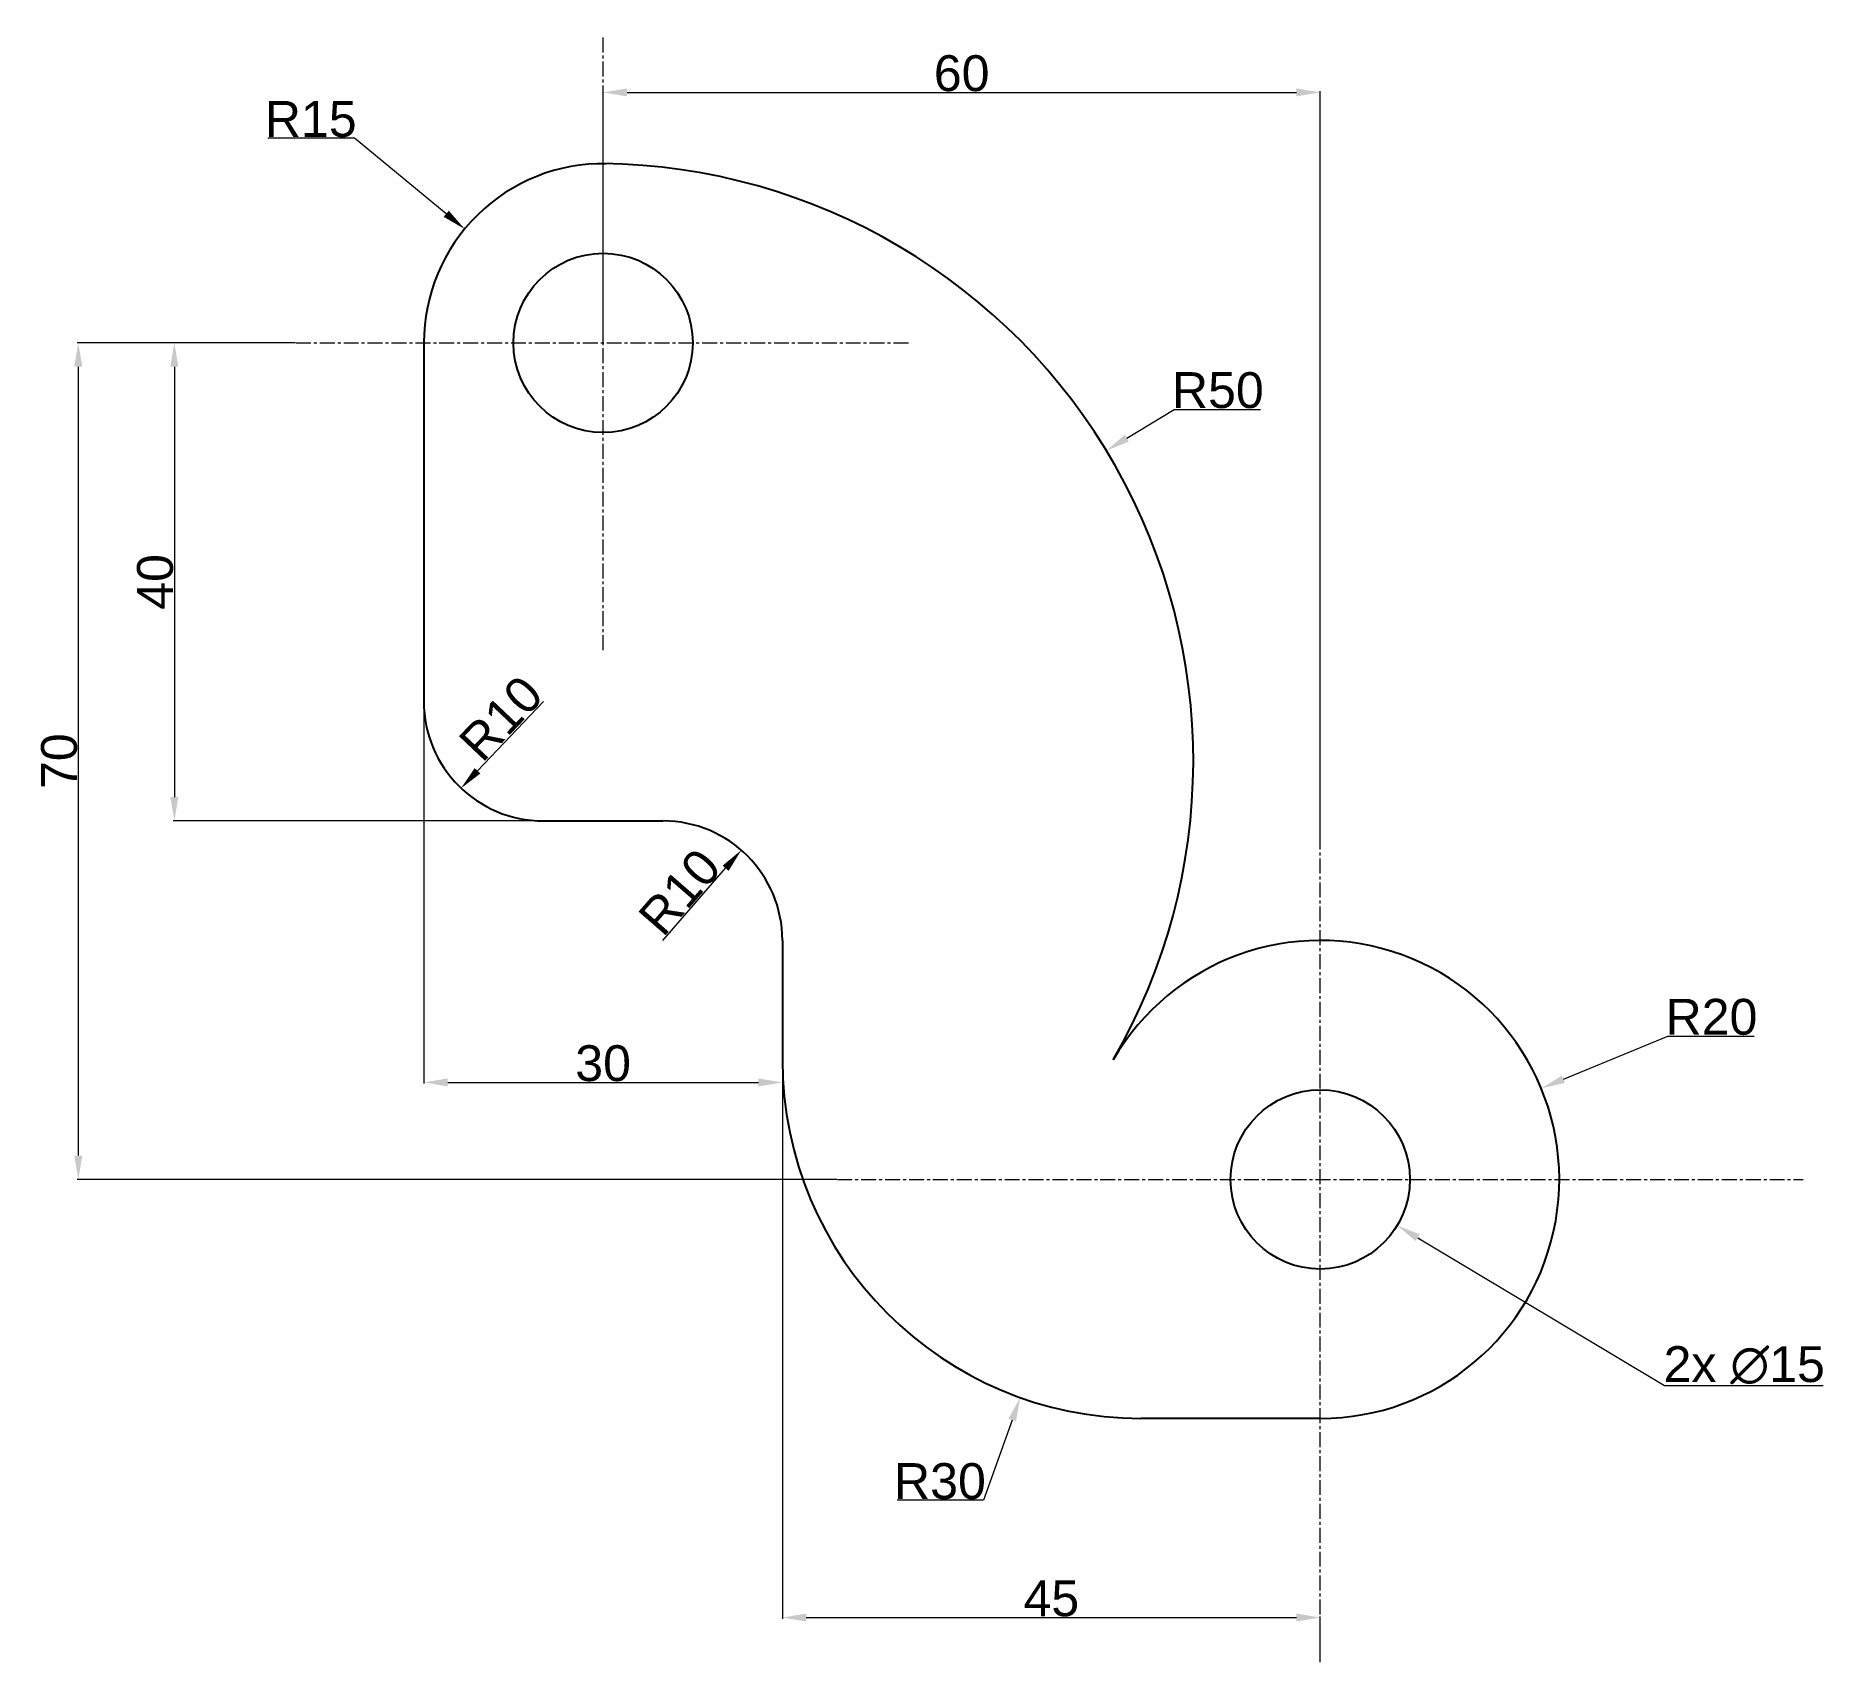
# Model space of a CAD drawing. Header units: millimetres. Extents: x -47 to 102, y -110 to 26.
import ezdxf

# ---------------------------------------------------------------- set-up
doc = ezdxf.new("R2010")
doc.units = ezdxf.units.MM
doc.header["$MEASUREMENT"] = 0
doc.linetypes.add('CENTER', pattern=[2, 1.25, -0.25, 0.25, -0.25])
doc.layers.add('AM_5', color=3, linetype='Continuous', lineweight=15)
doc.layers.add('AM_7', color=4, linetype='CENTER', lineweight=15)
doc.styles.get("Standard").update_dxf_attribs({"font": 'arial.ttf'})
doc.dimstyles.new('AM_ANSI$0', dxfattribs={"dimtxt": 3, "dimasz": 2, "dimexe": 0.1, "dimexo": 0.05, "dimgap": 0.06, "dimtad": 1, "dimtoh": 1, "dimdec": 3, "dimzin": 9, "dimdsep": 46, "dimtxsty": 'Standard', "dimcen": 0, "dimclrd": 256, "dimclre": 256, "dimclrt": 2, "dimadec": 0, "dimazin": 2, "dimtp": 0.1, "dimtm": 0.1, "dimtfac": 0.71, "dimtdec": 3, "dimtofl": 0, "dimtmove": 0, "dimatfit": 3, "dimfxl": 1, "dimtolj": 1, "dimtzin": 7, "dimlwd": -1, "dimlwe": -1, "dimarcsym": 1})
doc.dimstyles.new('AM_ANSI$3', dxfattribs={"dimtxt": 3, "dimasz": 2, "dimexe": 0.1, "dimexo": 0.05, "dimgap": 0.06, "dimtad": 1, "dimtoh": 1, "dimdec": 3, "dimzin": 9, "dimdsep": 46, "dimtxsty": 'Standard', "dimcen": 0, "dimclrd": 256, "dimclre": 256, "dimclrt": 2, "dimadec": 0, "dimazin": 2, "dimtp": 0.1, "dimtm": 0.1, "dimtfac": 0.71, "dimtdec": 3, "dimtofl": 0, "dimtmove": 0, "dimatfit": 0, "dimfxl": 1, "dimtolj": 1, "dimtzin": 7, "dimlwd": -1, "dimlwe": -1, "dimarcsym": 1})
doc.dimstyles.new('AM_ANSI$4', dxfattribs={"dimtxt": 3, "dimasz": 2, "dimexe": 0.1, "dimexo": 0.05, "dimgap": 0.06, "dimtad": 1, "dimtoh": 1, "dimdec": 3, "dimzin": 9, "dimdsep": 46, "dimtxsty": 'Standard', "dimcen": 0, "dimclrd": 256, "dimclre": 256, "dimclrt": 2, "dimadec": 0, "dimazin": 2, "dimtp": 0.1, "dimtm": 0.1, "dimtfac": 0.71, "dimtdec": 3, "dimtofl": 0, "dimtmove": 0, "dimatfit": 0, "dimfxl": 1, "dimtolj": 1, "dimtzin": 7, "dimlwd": -1, "dimlwe": -1, "dimarcsym": 1})

# ---------------------------------------------------------------- blocks, each defined once
blk = doc.blocks.new('*D6')
at = {"layer": 'AM_5', "transparency": 16777216}
blk.add_line((5, -50), (10.25, -43.96), dxfattribs=at)
blk.add_solid([(10, -43.74), (10.5, -44.18), (11.56, -42.45)], dxfattribs=at)
at = {"layer": 'Defpoints', "color": 0, "transparency": 16777216}
for p in [(11.56, -42.45), (5, -50)]:
    blk.add_point(p, dxfattribs=at)
at = {"layer": 'AM_5', "color": 2, "transparency": 16777216, "insert": (6.41, -45.95), "char_height": 3, "attachment_point": 5, "rotation": 49.0137}
blk.add_mtext('\\A1;R10', dxfattribs=at)
blk = doc.blocks.new('*D7')
at = {"layer": 'AM_5', "transparency": 16777216}
for p, q in [((80.34, -61.61), (89.09, -58.01)), ((89.09, -58.01), (96.31, -58.01))]:
    blk.add_line(p, q, dxfattribs=at)
blk.add_solid([(80.21, -61.31), (80.47, -61.92), (78.49, -62.38)], dxfattribs=at)
at = {"layer": 'Defpoints', "color": 0, "transparency": 16777216}
for p in [(78.49, -62.38), (60, -70)]:
    blk.add_point(p, dxfattribs=at)
at = {"layer": 'AM_5', "color": 2, "transparency": 16777216, "insert": (92.73, -56.41), "char_height": 3, "attachment_point": 5}
blk.add_mtext('\\A1;R20', dxfattribs=at)
blk = doc.blocks.new('*D8')
at = {"layer": 'AM_5', "transparency": 16777216}
for p, q in [((-20.8, 17.12), (-28.06, 17.12)), ((-13.13, 10.8), (-20.8, 17.12))]:
    blk.add_line(p, q, dxfattribs=at)
blk.add_solid([(-12.91, 11.06), (-13.34, 10.55), (-11.58, 9.53)], dxfattribs=at)
at = {"layer": 'Defpoints', "color": 0, "transparency": 16777216}
for p in [(-11.58, 9.53), (0, 0)]:
    blk.add_point(p, dxfattribs=at)
at = {"layer": 'AM_5', "color": 2, "transparency": 16777216, "insert": (-24.46, 18.72), "char_height": 3, "attachment_point": 5}
blk.add_mtext('\\A1;R15', dxfattribs=at)
blk = doc.blocks.new('*D9')
at = {"layer": 'AM_5', "transparency": 16777216}
for p, q in [((43.81, -7.98), (47.79, -5.56)), ((47.79, -5.56), (55.01, -5.56))]:
    blk.add_line(p, q, dxfattribs=at)
blk.add_solid([(43.64, -7.69), (43.98, -8.26), (42.1, -9.02)], dxfattribs=at)
at = {"layer": 'Defpoints', "color": 0, "transparency": 16777216}
for p in [(42.1, -9.02), (-0.62, -34.99)]:
    blk.add_point(p, dxfattribs=at)
at = {"layer": 'AM_5', "color": 2, "transparency": 16777216, "insert": (51.43, -3.97), "char_height": 3, "attachment_point": 5}
blk.add_mtext('\\A1;R50', dxfattribs=at)
blk = doc.blocks.new('*D10')
at = {"layer": 'AM_5', "transparency": 16777216}
for p, q in [((34.23, -90.13), (31.82, -96.85)), ((31.82, -96.85), (24.6, -96.85))]:
    blk.add_line(p, q, dxfattribs=at)
blk.add_solid([(33.91, -90.02), (34.54, -90.24), (34.9, -88.25)], dxfattribs=at)
at = {"layer": 'Defpoints', "color": 0, "transparency": 16777216}
for p in [(45, -60), (34.9, -88.25)]:
    blk.add_point(p, dxfattribs=at)
at = {"layer": 'AM_5', "color": 2, "transparency": 16777216, "insert": (28.18, -95.26), "char_height": 3, "attachment_point": 5}
blk.add_mtext('\\A1;R30', dxfattribs=at)
blk = doc.blocks.new('*D11')
at = {"layer": 'AM_5', "transparency": 16777216}
for p, q in [((68.15, -74.88), (88.8, -87.23)), ((88.8, -87.23), (102.08, -87.23))]:
    blk.add_line(p, q, dxfattribs=at)
blk.add_solid([(68.32, -74.59), (67.98, -75.16), (66.44, -73.85)], dxfattribs=at)
at = {"layer": 'Defpoints', "color": 0, "transparency": 16777216}
for p in [(53.56, -66.15), (66.44, -73.85)]:
    blk.add_point(p, dxfattribs=at)
at = {"layer": 'AM_5', "color": 2, "transparency": 16777216, "insert": (95.47, -85.55), "char_height": 3, "attachment_point": 5}
blk.add_mtext('\\A1;2x ∅15', dxfattribs=at)
blk = doc.blocks.new('*D12')
at = {"layer": 'AM_5', "transparency": 16777216}
for p, q in [((-25.75, 0), (-44.01, 0)), ((-43.91, -2), (-43.91, -68)), ((19.55, -70), (-44.01, -70))]:
    blk.add_line(p, q, dxfattribs=at)
for points in [[(-44.24, -2), (-43.57, -2), (-43.91, 0)], [(-44.24, -68), (-43.57, -68), (-43.91, -70)]]:
    blk.add_solid(points, dxfattribs=at)
at = {"layer": 'Defpoints', "color": 0, "transparency": 16777216}
for p in [(-25.7, 0), (-43.91, -70), (19.6, -70)]:
    blk.add_point(p, dxfattribs=at)
at = {"layer": 'AM_5', "color": 2, "transparency": 16777216, "insert": (-45.5, -35), "char_height": 3, "attachment_point": 5, "rotation": 90}
blk.add_mtext('\\A1;70', dxfattribs=at)
blk = doc.blocks.new('*D13')
at = {"layer": 'AM_5', "transparency": 16777216}
for p, q in [((-25.75, 0), (-35.97, 0)), ((-35.87, -2), (-35.87, -38)), ((-5.05, -40), (-35.97, -40))]:
    blk.add_line(p, q, dxfattribs=at)
for points in [[(-36.21, -2), (-35.54, -2), (-35.87, 0)], [(-36.21, -38), (-35.54, -38), (-35.87, -40)]]:
    blk.add_solid(points, dxfattribs=at)
at = {"layer": 'Defpoints', "color": 0, "transparency": 16777216}
for p in [(-25.7, 0), (-35.87, -40), (-5, -40)]:
    blk.add_point(p, dxfattribs=at)
at = {"layer": 'AM_5', "color": 2, "transparency": 16777216, "insert": (-37.47, -20), "char_height": 3, "attachment_point": 5, "rotation": 90}
blk.add_mtext('\\A1;40', dxfattribs=at)
blk = doc.blocks.new('*D14')
at = {"layer": 'AM_5', "transparency": 16777216}
for p, q in [((-15, -30.05), (-15, -61.98)), ((15, -60.05), (15, -61.98)), ((-13, -61.88), (13, -61.88))]:
    blk.add_line(p, q, dxfattribs=at)
for points in [[(-13, -61.55), (-13, -62.22), (-15, -61.88)], [(13, -61.55), (13, -62.22), (15, -61.88)]]:
    blk.add_solid(points, dxfattribs=at)
at = {"layer": 'Defpoints', "color": 0, "transparency": 16777216}
for p in [(-15, -30), (15, -60), (15, -61.88)]:
    blk.add_point(p, dxfattribs=at)
at = {"layer": 'AM_5', "color": 2, "transparency": 16777216, "insert": (0, -60.29), "char_height": 3, "attachment_point": 5}
blk.add_mtext('\\A1;30', dxfattribs=at)
blk = doc.blocks.new('*D15')
at = {"layer": 'AM_5', "transparency": 16777216}
for p, q in [((15, -60.05), (15, -106.76)), ((17, -106.66), (58, -106.66)), ((60, -110.35), (60, -106.56))]:
    blk.add_line(p, q, dxfattribs=at)
for points in [[(17, -106.32), (17, -106.99), (15, -106.66)], [(58, -106.32), (58, -106.99), (60, -106.66)]]:
    blk.add_solid(points, dxfattribs=at)
at = {"layer": 'Defpoints', "color": 0, "transparency": 16777216}
for p in [(15, -60), (60, -106.66), (60, -110.4)]:
    blk.add_point(p, dxfattribs=at)
at = {"layer": 'AM_5', "color": 2, "transparency": 16777216, "insert": (37.5, -105.07), "char_height": 3, "attachment_point": 5}
blk.add_mtext('\\A1;45', dxfattribs=at)
blk = doc.blocks.new('*D16')
at = {"layer": 'AM_5', "transparency": 16777216}
blk.add_line((-5, -30), (-10.5, -35.81), dxfattribs=at)
blk.add_solid([(-10.75, -35.58), (-10.26, -36.03), (-11.88, -37.26)], dxfattribs=at)
at = {"layer": 'Defpoints', "color": 0, "transparency": 16777216}
for p in [(-5, -30), (-11.88, -37.26)]:
    blk.add_point(p, dxfattribs=at)
at = {"layer": 'AM_5', "color": 2, "transparency": 16777216, "insert": (-8.54, -31.42), "char_height": 3, "attachment_point": 5, "rotation": 46.5244}
blk.add_mtext('\\A1;R10', dxfattribs=at)
blk = doc.blocks.new('*D17')
at = {"layer": 'AM_5', "transparency": 16777216}
for p, q in [((0, 0.05), (0, 21.06)), ((2, 20.96), (58, 20.96)), ((60, -41.28), (60, 21.06))]:
    blk.add_line(p, q, dxfattribs=at)
for points in [[(2, 21.29), (2, 20.63), (0, 20.96)], [(58, 21.29), (58, 20.63), (60, 20.96)]]:
    blk.add_solid(points, dxfattribs=at)
at = {"layer": 'Defpoints', "color": 0, "transparency": 16777216}
for p in [(60, 20.96), (0, 0), (60, -41.33)]:
    blk.add_point(p, dxfattribs=at)
at = {"layer": 'AM_5', "color": 2, "transparency": 16777216, "insert": (30, 22.55), "char_height": 3, "attachment_point": 5}
blk.add_mtext('\\A1;60', dxfattribs=at)

msp = doc.modelspace()

# ---------------------------------------------------------------- linework, layer by layer
for p, q in [((-15, 0), (-15, -30)), ((-5, -40), (5, -40)), ((15, -50), (15, -60)), ((60, -90), (45, -90))]:
    msp.add_line(p, q)
for centre in [(0, 0), (60, -70)]:
    msp.add_circle(centre, 7.5)
for centre, radius, start, end in [((0, 0), 15, 88.98725, 180), ((-0.6186, -34.9945), 50, 329.994832, 89.291094), ((-5, -30), 10, 180, 270), ((5, -50), 10, 0, 90), ((60, -70), 20, 270, 149.994832), ((45, -60), 30, 180, 270)]:
    msp.add_arc(centre, radius, start, end)
at = {"layer": 'AM_7'}
for p, q in [((0, -25.702), (0, 25.702)), ((-25.702, 0), (25.702, 0)), ((60, -110.4008), (60, -29.5992)), ((19.5992, -70), (100.4008, -70))]:
    msp.add_line(p, q, dxfattribs=at)

# ---------------------------------------------------------------- dimensions: what is measured, and where the dimension line sits
at = {"layer": 'AM_5'}
dim = msp.add_linear_dim(base=(60, 20.9609), p1=(0, 0), p2=(60, -41.3312), dimstyle='AM_ANSI$0', override={"dimpost": ''}, dxfattribs=at)
dim.commit()
dim.dimension.update_dxf_attribs({"geometry": '*D17', "text_midpoint": (30, 22.5526)})
for center, mpoint, picture, middle in [((0, 0), (-11.5812, 9.5329), '*D8', (-24.46, 17.1249)), ((-0.6186, -34.9945), (42.1023, -9.0152), '*D9', (51.4264, -5.558)), ((5, -50), (11.5588, -42.4513), '*D6', (7.6137, -46.9918)), ((60, -70), (78.4899, -62.376), '*D7', (92.7268, -58.0062)), ((45, -60), (34.8985, -88.2482), '*D10', (28.1825, -96.8526))]:
    dim = msp.add_radius_dim(center=center, mpoint=mpoint, dimstyle='AM_ANSI$4', dxfattribs=at)
    dim.commit()
    dim.dimension.update_dxf_attribs({"geometry": picture, "text_midpoint": middle, "dimtype": 164})
dim = msp.add_linear_dim(base=(-43.9067, -70), p1=(-25.702, 0), p2=(19.5992, -70), angle=90, dimstyle='AM_ANSI$0', override={"dimpost": ''}, dxfattribs=at)
dim.commit()
dim.dimension.update_dxf_attribs({"geometry": '*D12', "text_midpoint": (-45.4985, -35)})
for base, p1, p2, angle, picture, middle in [((-35.8733, -40), (-25.702, 0), (-5, -40), 90, '*D13', (-37.4651, -20)), ((60, -106.6573), (15, -60), (60, -110.4008), 0, '*D15', (37.5, -105.0717))]:
    dim = msp.add_linear_dim(base=base, p1=p1, p2=p2, angle=angle, dimstyle='AM_ANSI$0', dxfattribs=at)
    dim.commit()
    dim.dimension.update_dxf_attribs({"geometry": picture, "text_midpoint": middle})
dim = msp.add_radius_dim(center=(-5, -30), mpoint=(-11.8805, -37.2567), dimstyle='AM_ANSI$4', override={"dimpost": ''}, dxfattribs=at)
dim.commit()
dim.dimension.update_dxf_attribs({"geometry": '*D16', "text_midpoint": (-7.3882, -32.5188), "dimtype": 164})
dim = msp.add_linear_dim(base=(15, -61.8849), p1=(-15, -30), p2=(15, -60), angle=0, dimstyle='AM_ANSI$0', dxfattribs=at)
dim.commit()
dim.dimension.update_dxf_attribs({"geometry": '*D14', "text_midpoint": (0, -61.8849), "dimtype": 160})
dim = msp.add_diameter_dim_2p(p1=(53.5637, -66.1498), p2=(66.4363, -73.8502), text='2x <>', dimstyle='AM_ANSI$3', override={"dimpost": ''}, dxfattribs=at)
dim.commit()
dim.dimension.update_dxf_attribs({"geometry": '*D11', "text_midpoint": (95.4708, -87.2285), "dimtype": 163})

doc.saveas('drawing.dxf')
